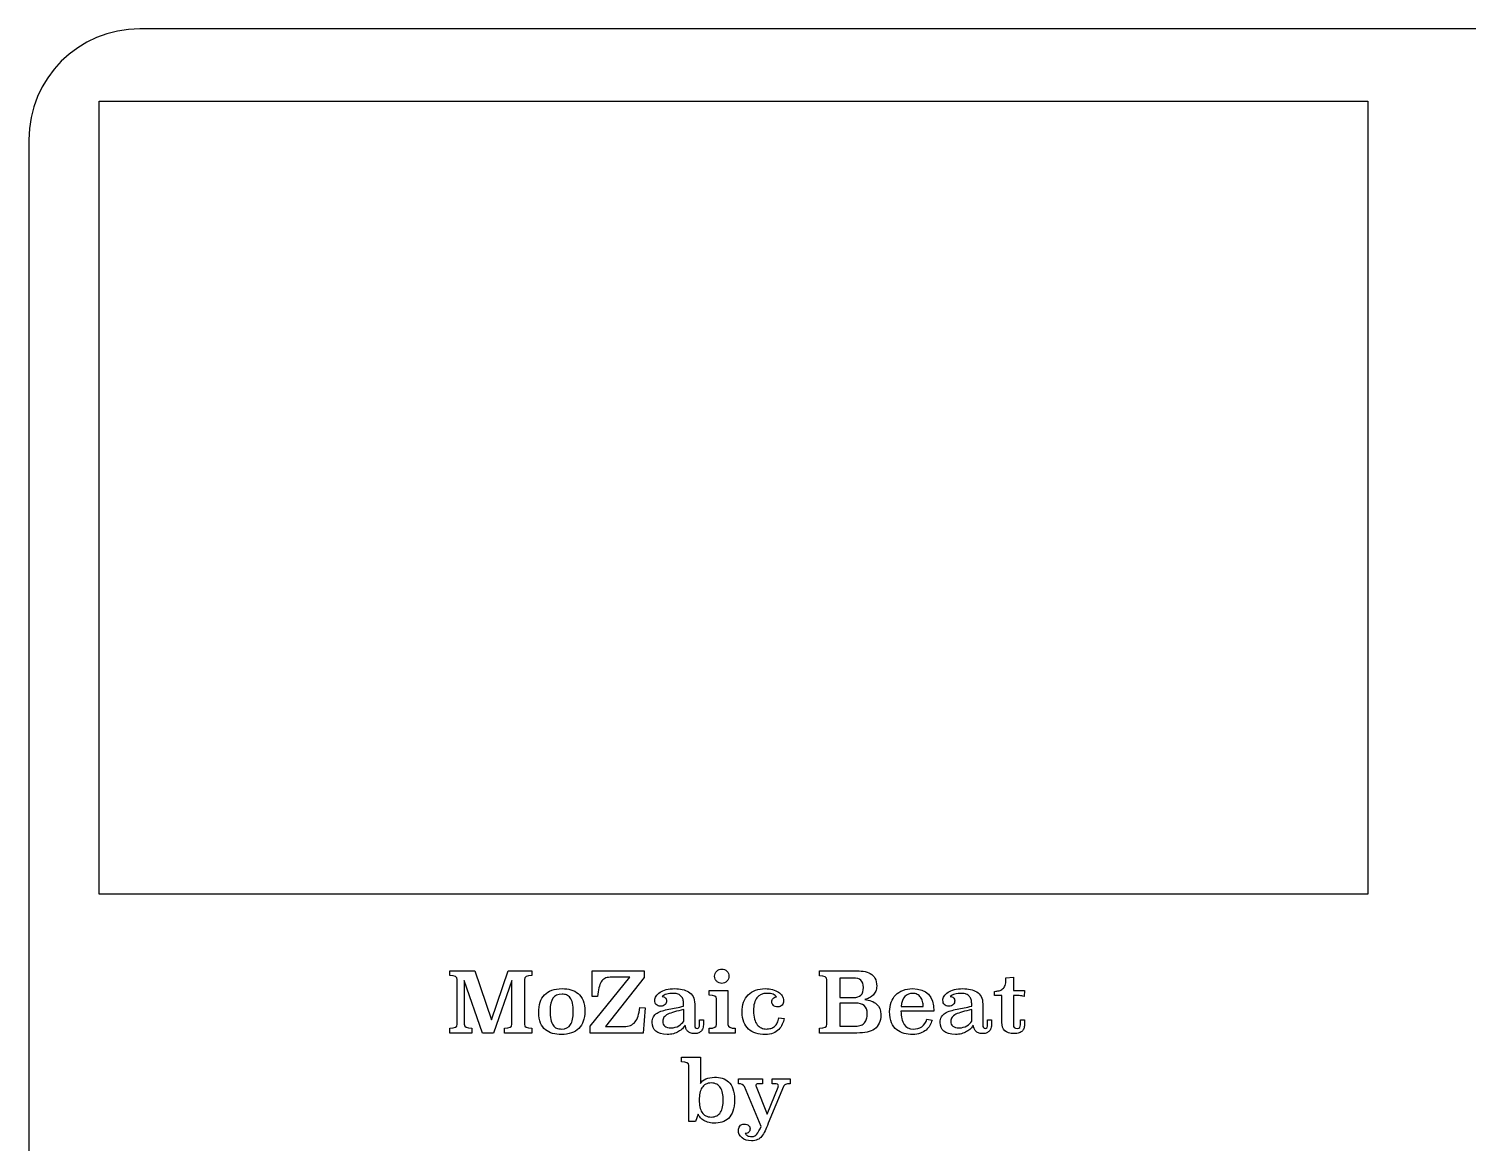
# Model space of a CAD drawing. Extents: x 7 to 436, y 8 to 288.
# Drawn here: x 7.4 to 188.5, y 147.4 to 287.7 of the extents above; entities that cross this region are included whole.
import ezdxf

# ---------------------------------------------------------------- set-up
doc = ezdxf.new("R2010")
doc.units = 0
doc.layers.add('Layer_1', color=7, linetype='CONTINUOUS')

msp = doc.modelspace()

# ---------------------------------------------------------------- linework, layer by layer
at = {"layer": 'Layer_1', "color": 3}
for points in [[(422.478699, 287.673369), (21.400413, 287.673369)], [(7.432447, 273.705444), (7.432447, 22.280895)]]:
    msp.add_lwpolyline(points, dxfattribs=at)
at = {"layer": 'Layer_1', "color": 5}
msp.add_lwpolyline([(16.305011, 278.550697), (175.938734, 278.550697), (175.938734, 178.779801), (16.305011, 178.779801)], close=True, dxfattribs=at)
at = {"layer": 'Layer_1', "color": 7}
for points in [[(60.406599, 168.516664), (60.406599, 169.140074), (63.553214, 169.140074), (65.643919, 162.973551), (67.734624, 169.140074), (70.743549, 169.140074), (70.743549, 168.516664)], [(78.990639, 165.876885), (78.324992, 165.908985), (78.324992, 169.140074), (84.850525, 169.140074), (84.850525, 168.274226)], [(106.919072, 168.485409), (106.919072, 169.140074), (111.364882, 169.140074)], [(61.345937, 162.392378), (61.345937, 168.030944)], [(68.220343, 162.392378), (68.220343, 167.925353), (65.907474, 161.29423), (64.53479, 161.29423), (62.222766, 167.925353), (62.222766, 162.392378)], [(69.793228, 168.030944), (69.793228, 162.392378)], [(84.301451, 164.525319), (85.009334, 164.451827), (84.744933, 161.29423), (78.061437, 161.29423), (78.061437, 162.160077), (83.045338, 168.305481), (80.574506, 168.305481)], [(84.850525, 168.274226), (79.993332, 162.117841), (82.348437, 162.117841)], [(93.055378, 166.066949), (93.055378, 166.669241), (95.409638, 166.669241), (95.409638, 162.371259)], [(107.859256, 162.392378), (107.859256, 167.999689)], [(109.474378, 168.221008), (109.474378, 165.761157), (111.184954, 165.761157)], [(111.184954, 168.221008), (109.474378, 168.221008)], [(130.381423, 168.020808), (130.381423, 168.253108), (131.321607, 168.3266), (131.321607, 166.669241)], [(131.321607, 166.669241), (132.725546, 166.669241), (132.673173, 165.908985)], [(89.824289, 164.684128), (89.824289, 165.011038)], [(91.218092, 164.947683), (91.218092, 162.329023)], [(93.963462, 162.371259), (93.963462, 165.58123)], [(109.474378, 165.053274), (109.474378, 162.171059), (111.459491, 162.171059)], [(111.459491, 165.053274), (109.474378, 165.053274)], [(126.073305, 164.684128), (126.073305, 165.011038)], [(127.467108, 164.947683), (127.467108, 162.329023)], [(129.874586, 162.624678), (129.874586, 166.024713), (128.956365, 166.024713), (128.956365, 166.53155)], [(131.321607, 166.024713), (131.321607, 162.340004)], [(89.834426, 162.804605), (89.834426, 164.2719)], [(101.808461, 163.205852), (102.474108, 163.131516)], [(121.290448, 164.060718), (117.172394, 164.060718)], [(117.193512, 164.620773), (119.981118, 164.620773)], [(120.434738, 163.058024), (121.089403, 162.931315)], [(126.084286, 162.804605), (126.084286, 164.2719)], [(63.162105, 161.906658), (63.162105, 161.29423), (60.406599, 161.29423), (60.406599, 161.906658)], [(70.743549, 161.906658), (70.743549, 161.29423), (67.280159, 161.29423), (67.280159, 161.906658)], [(91.830521, 162.329023), (91.830521, 162.952433), (92.326377, 162.952433), (92.326377, 162.476851)], [(96.328704, 161.896522), (96.328704, 161.29423), (93.055378, 161.29423), (93.055378, 161.896522)], [(111.628437, 161.29423), (106.919072, 161.29423), (106.919072, 161.906658)], [(128.079536, 162.329023), (128.079536, 162.952433), (128.576237, 162.952433), (128.576237, 162.476851)], [(132.208572, 162.340004), (132.208572, 162.952433), (132.725546, 162.952433), (132.725546, 162.487832)], [(89.570871, 157.672876), (89.570871, 158.274323), (91.936112, 158.274323), (91.936112, 154.958762)], [(91.661575, 151.105107), (91.33382, 150.143806), (90.478955, 150.143806), (90.478955, 157.197294)], [(96.718968, 154.916525), (96.718968, 155.518817), (99.738875, 155.518817), (99.738875, 154.916525), (99.221901, 154.916525)], [(99.591047, 149.531377), (97.479225, 154.547378)], [(98.947364, 154.557515), (100.320049, 151.105107), (101.713852, 154.462906)], [(102.399772, 154.557515), (100.478013, 149.932623)], [(101.291487, 154.916525), (100.974714, 154.916525), (100.974714, 155.518817), (103.213246, 155.518817), (103.213246, 154.916525)]]:
    msp.add_lwpolyline(points, dxfattribs=at)
for points in [[(95.536348, 168.443172)], [(74.534693, 166.183522)], [(77.39579, 164.008344)], [(93.308797, 155.011979)]]:
    msp.add_lwpolyline(points, close=True, dxfattribs=at)
at = {"layer": 'Layer_1', "color": 3}
msp.add_open_spline([(21.400413, 287.673369), (13.690525, 287.673369), (7.432447, 281.414606), (7.432447, 273.705444)], degree=3, dxfattribs=at)
at = {"layer": 'Layer_1', "color": 7}
for points in [[(61.345937, 168.030944), (61.345937, 168.35532), (61.032543, 168.516664), (60.406599, 168.516664)], [(70.743549, 168.516664), (70.110002, 168.516664), (69.793228, 168.35532), (69.793228, 168.030944)], [(93.731162, 168.443172), (93.731162, 168.696591), (93.820703, 168.909463), (94.00063, 169.081787)], [(93.804653, 168.089231), (93.755659, 168.198201), (93.731162, 168.316463), (93.731162, 168.443172)], [(94.00063, 169.081787), (94.179713, 169.254112), (94.392584, 169.340274), (94.639245, 169.340274)], [(94.639245, 169.340274), (94.885062, 169.340274), (95.096244, 169.252423), (95.272792, 169.076719)], [(95.272792, 169.076719), (95.448496, 168.901015), (95.536348, 168.689833), (95.536348, 168.443172)], [(95.536348, 168.443172), (95.536348, 168.196511), (95.450185, 167.98364), (95.277861, 167.804557)], [(107.859256, 167.999689), (107.859256, 168.323221), (107.545861, 168.485409), (106.919072, 168.485409)], [(111.364882, 169.140074), (111.74501, 169.140074), (112.10233, 169.117266), (112.436843, 169.071651)], [(112.436843, 169.071651), (112.770511, 169.025191), (113.062787, 168.93396), (113.312827, 168.797114)], [(113.312827, 168.797114), (113.562867, 168.659423), (113.759689, 168.460912), (113.904137, 168.19989)], [(72.317279, 166.104117), (72.802998, 166.621936), (73.545515, 166.880423), (74.54483, 166.880423)], [(74.54483, 166.880423), (74.93256, 166.880423), (75.300017, 166.833119), (75.64889, 166.737664)], [(75.64889, 166.737664), (75.996919, 166.643054), (76.299332, 166.484245), (76.556974, 166.262926)], [(79.164653, 166.980946), (79.091162, 166.674309), (79.032875, 166.306852), (78.990639, 165.876885)], [(79.45524, 167.735289), (79.335288, 167.538467), (79.238989, 167.286738), (79.164653, 166.980946)], [(79.908859, 168.168635), (79.726398, 168.077404), (79.574347, 167.932956), (79.45524, 167.735289)], [(80.574506, 168.305481), (80.313485, 168.305481), (80.092166, 168.259866), (79.908859, 168.168635)], [(86.856756, 166.420891), (87.067938, 166.558582), (87.330649, 166.669241), (87.644044, 166.753714)], [(87.644044, 166.753714), (87.956593, 166.838187), (88.313914, 166.880423), (88.71516, 166.880423)], [(88.71516, 166.880423), (89.039536, 166.880423), (89.352086, 166.850013), (89.655344, 166.790882)], [(89.655344, 166.790882), (89.957757, 166.730906), (90.225536, 166.628694), (90.457836, 166.484245)], [(94.00063, 167.804557), (93.919536, 167.884806), (93.854492, 167.980261), (93.804653, 168.089231)], [(94.285304, 167.60858), (94.176334, 167.658419), (94.080879, 167.723463), (94.00063, 167.804557)], [(94.639245, 167.535088), (94.512536, 167.535088), (94.394274, 167.559586), (94.285304, 167.60858)], [(95.277861, 167.804557), (95.105536, 167.62463), (94.892664, 167.535088), (94.639245, 167.535088)], [(97.954807, 166.104117), (98.468402, 166.621936), (99.179664, 166.880423), (100.087748, 166.880423)], [(100.087748, 166.880423), (100.42564, 166.880423), (100.734811, 166.841566), (101.01695, 166.763851)], [(101.01695, 166.763851), (101.298245, 166.68698), (101.543216, 166.5797), (101.75102, 166.442009)], [(112.125138, 167.931266), (111.906353, 168.124709), (111.593803, 168.221008), (111.184954, 168.221008)], [(112.452048, 167.038388), (112.452048, 167.439634), (112.343078, 167.736979), (112.125138, 167.931266)], [(112.135274, 166.066949), (112.346457, 166.271374), (112.452048, 166.594905), (112.452048, 167.038388)], [(113.904137, 168.19989), (114.048586, 167.939714), (114.120388, 167.598443), (114.120388, 167.176079)], [(114.120388, 167.176079), (114.120388, 166.943778), (114.079841, 166.735975), (113.999592, 166.552668)], [(116.506748, 166.077931), (116.753408, 166.331349), (117.054132, 166.528171), (117.409763, 166.669241)], [(117.409763, 166.669241), (117.765394, 166.810311), (118.171709, 166.880423), (118.629552, 166.880423)], [(118.629552, 166.880423), (120.403483, 166.880423), (121.290448, 165.94024), (121.290448, 164.060718)], [(123.106616, 166.420891), (123.317798, 166.558582), (123.579664, 166.669241), (123.893059, 166.753714)], [(123.893059, 166.753714), (124.206453, 166.838187), (124.563774, 166.880423), (124.96502, 166.880423)], [(124.96502, 166.880423), (125.288551, 166.880423), (125.601946, 166.850013), (125.904359, 166.790882)], [(125.904359, 166.790882), (126.207617, 166.730906), (126.474551, 166.628694), (126.706851, 166.484245)], [(129.510507, 166.616023), (129.682832, 166.65826), (129.834039, 166.732596), (129.964972, 166.838187)], [(129.964972, 166.838187), (130.09506, 166.943778), (130.197272, 167.091606), (130.270764, 167.28167)], [(130.270764, 167.28167), (130.3451, 167.471734), (130.381423, 167.718395), (130.381423, 168.020808)], [(71.588278, 163.881635), (71.588278, 164.846316), (71.83156, 165.587143), (72.317279, 166.104117)], [(73.383327, 165.671616), (73.144269, 165.329501), (73.024317, 164.838713), (73.024317, 164.198408)], [(74.534693, 166.183522), (74.006737, 166.183522), (73.62323, 166.012887), (73.383327, 165.671616)], [(75.109953, 166.082999), (74.937629, 166.149733), (74.745875, 166.183522), (74.534693, 166.183522)], [(75.558504, 165.729058), (75.431795, 165.898003), (75.282278, 166.016265), (75.109953, 166.082999)], [(75.849091, 165.043138), (75.782358, 165.332035), (75.685214, 165.560112), (75.558504, 165.729058)], [(75.949614, 163.94499), (75.949614, 164.388473), (75.915825, 164.75424), (75.849091, 165.043138)], [(76.556974, 166.262926), (76.813772, 166.040763), (77.017352, 165.746797), (77.169403, 165.381029)], [(77.169403, 165.381029), (77.320609, 165.015262), (77.39579, 164.557418), (77.39579, 164.008344)], [(86.202091, 165.423266), (86.202091, 165.598969), (86.258688, 165.775518), (86.371037, 165.951221)], [(86.387087, 164.87926), (86.263756, 165.009348), (86.202091, 165.190965), (86.202091, 165.423266)], [(86.371037, 165.951221), (86.484231, 166.126925), (86.645574, 166.284045), (86.856756, 166.420891)], [(86.941229, 164.684128), (86.695413, 164.684128), (86.510417, 164.749172), (86.387087, 164.87926)], [(87.501284, 164.869123), (87.374575, 164.745793), (87.18789, 164.684128), (86.941229, 164.684128)], [(87.696417, 166.183522), (87.45398, 166.113409), (87.258002, 166.017955), (87.110175, 165.898003)], [(87.110175, 165.898003), (87.272363, 165.884488), (87.409209, 165.83127), (87.522403, 165.740039)], [(87.691348, 165.348929), (87.691348, 165.152108), (87.627994, 164.991609), (87.501284, 164.869123)], [(87.522403, 165.740039), (87.634752, 165.648808), (87.691348, 165.517875), (87.691348, 165.348929)], [(88.599432, 166.289113), (88.240422, 166.289113), (87.939699, 166.253634), (87.696417, 166.183522)], [(89.148506, 166.18859), (88.993076, 166.255324), (88.810615, 166.289113), (88.599432, 166.289113)], [(89.533703, 165.914053), (89.43149, 166.030626), (89.303092, 166.121857), (89.148506, 166.18859)], [(89.755866, 165.507739), (89.709406, 165.662324), (89.635915, 165.798325), (89.533703, 165.914053)], [(89.824289, 165.011038), (89.824289, 165.187586), (89.801482, 165.353153), (89.755866, 165.507739)], [(90.457836, 166.484245), (90.690137, 166.339797), (90.875132, 166.142975), (91.011979, 165.892935)], [(91.011979, 165.892935), (91.149669, 165.642895), (91.218092, 165.327811), (91.218092, 164.947683)], [(93.963462, 165.58123), (93.963462, 165.905606), (93.660204, 166.066949), (93.055378, 166.066949)], [(97.183569, 163.923872), (97.183569, 164.859831), (97.440367, 165.587143), (97.954807, 166.104117)], [(99.058023, 165.740039), (98.765747, 165.374271), (98.619609, 164.828576), (98.619609, 164.102954)], [(100.320049, 166.289113), (99.770975, 166.289113), (99.3503, 166.105807), (99.058023, 165.740039)], [(101.075236, 166.17254), (100.888551, 166.250255), (100.636822, 166.289113), (100.320049, 166.289113)], [(100.932477, 165.243338), (100.932477, 165.405526), (100.990763, 165.544907), (101.106491, 165.660635)], [(101.122541, 164.773669), (100.995832, 164.903757), (100.932477, 165.060877), (100.932477, 165.243338)], [(101.533924, 165.855767), (101.414817, 165.990079), (101.261077, 166.09567), (101.075236, 166.17254)], [(101.106491, 165.660635), (101.223064, 165.777207), (101.364978, 165.842251), (101.533924, 165.855767)], [(101.75102, 166.442009), (101.957978, 166.305163), (102.120166, 166.142975), (102.236739, 165.95629)], [(102.410753, 165.348929), (102.410753, 165.124232), (102.347398, 164.939236), (102.220689, 164.794787)], [(102.236739, 165.95629), (102.352467, 165.769605), (102.410753, 165.567714), (102.410753, 165.348929)], [(111.184954, 165.761157), (111.607319, 165.761157), (111.924092, 165.86337), (112.135274, 166.066949)], [(112.557639, 164.742414), (112.311823, 164.949373), (111.94521, 165.053274), (111.459491, 165.053274)], [(113.191186, 165.723989), (113.008724, 165.62938), (112.814437, 165.556733), (112.610857, 165.507739)], [(112.610857, 165.507739), (113.244404, 165.444384), (113.74026, 165.257699), (114.09927, 164.947683)], [(113.671837, 166.072862), (113.534991, 165.935171), (113.374492, 165.819444), (113.191186, 165.723989)], [(113.999592, 166.552668), (113.918498, 166.370207), (113.809528, 166.209708), (113.671837, 166.072862)], [(114.09927, 164.947683), (114.458279, 164.638512), (114.638207, 164.198408), (114.638207, 163.628216)], [(115.746491, 163.987226), (115.746491, 164.416349), (115.811536, 164.809148), (115.942469, 165.164779)], [(115.942469, 165.164779), (116.072557, 165.519565), (116.260931, 165.824512), (116.506748, 166.077931)], [(117.679232, 165.898003), (117.411452, 165.637827), (117.249264, 165.212083), (117.193512, 164.620773)], [(118.65067, 166.289113), (118.270542, 166.289113), (117.946166, 166.159025), (117.679232, 165.898003)], [(119.225931, 166.157335), (119.060364, 166.245187), (118.86861, 166.289113), (118.65067, 166.289113)], [(119.643227, 165.798325), (119.530033, 165.949532), (119.391497, 166.068639), (119.225931, 166.157335)], [(119.896645, 165.27037), (119.840049, 165.47057), (119.755576, 165.646274), (119.643227, 165.798325)], [(119.981118, 164.620773), (119.981118, 164.853074), (119.952398, 165.069324), (119.896645, 165.27037)], [(122.451951, 165.423266), (122.451951, 165.598969), (122.507703, 165.775518), (122.620897, 165.951221)], [(122.636947, 164.87926), (122.513616, 165.009348), (122.451951, 165.190965), (122.451951, 165.423266)], [(122.620897, 165.951221), (122.733246, 166.126925), (122.895434, 166.284045), (123.106616, 166.420891)], [(123.191089, 164.684128), (122.944428, 164.684128), (122.759432, 164.749172), (122.636947, 164.87926)], [(123.7503, 164.869123), (123.62359, 164.745793), (123.436905, 164.684128), (123.191089, 164.684128)], [(123.946277, 166.183522), (123.702995, 166.113409), (123.507862, 166.017955), (123.360035, 165.898003)], [(123.360035, 165.898003), (123.521378, 165.884488), (123.659069, 165.83127), (123.771418, 165.740039)], [(123.940364, 165.348929), (123.940364, 165.152108), (123.877009, 164.991609), (123.7503, 164.869123)], [(123.771418, 165.740039), (123.884612, 165.648808), (123.940364, 165.517875), (123.940364, 165.348929)], [(124.848447, 166.289113), (124.489438, 166.289113), (124.188714, 166.253634), (123.946277, 166.183522)], [(125.397521, 166.18859), (125.242936, 166.255324), (125.05963, 166.289113), (124.848447, 166.289113)], [(125.783563, 165.914053), (125.68135, 166.030626), (125.552951, 166.121857), (125.397521, 166.18859)], [(126.004882, 165.507739), (125.959266, 165.662324), (125.88493, 165.798325), (125.783563, 165.914053)], [(126.073305, 165.011038), (126.073305, 165.187586), (126.050497, 165.353153), (126.004882, 165.507739)], [(126.706851, 166.484245), (126.939152, 166.339797), (127.124148, 166.142975), (127.261838, 165.892935)], [(127.261838, 165.892935), (127.398685, 165.642895), (127.467108, 165.327811), (127.467108, 164.947683)], [(128.956365, 166.53155), (129.153187, 166.545911), (129.338183, 166.573787), (129.510507, 166.616023)], [(132.044695, 165.998526), (131.823376, 166.016265), (131.581783, 166.024713), (131.321607, 166.024713)], [(132.673173, 165.908985), (132.475506, 165.951221), (132.266858, 165.980787), (132.044695, 165.998526)], [(71.820578, 162.556255), (71.665993, 162.911886), (71.588278, 163.353679), (71.588278, 163.881635)], [(73.024317, 164.198408), (73.024317, 163.719447), (73.056417, 163.325803), (73.119772, 163.015788)], [(73.119772, 163.015788), (73.183126, 162.705772), (73.276046, 162.461645), (73.399377, 162.281718)], [(75.611722, 162.361123), (75.83642, 162.734493), (75.949614, 163.262449), (75.949614, 163.94499)], [(77.39579, 164.008344), (77.39579, 163.0859), (77.142371, 162.372949), (76.635534, 161.870335)], [(83.71014, 162.688033), (84.020156, 163.068161), (84.216978, 163.68059), (84.301451, 164.525319)], [(85.864199, 162.624678), (85.864199, 162.906818), (85.919107, 163.140808), (86.028077, 163.327493)], [(86.028077, 163.327493), (86.137047, 163.513333), (86.288253, 163.670453), (86.482541, 163.797162)], [(86.482541, 163.797162), (86.675984, 163.923872), (86.900682, 164.024394), (87.158324, 164.097886)], [(87.158324, 164.097886), (87.415122, 164.172222), (87.689659, 164.238955), (87.981935, 164.298931)], [(87.353457, 163.279343), (87.247866, 163.139118), (87.194648, 162.96257), (87.194648, 162.751388)], [(87.839176, 163.654403), (87.620391, 163.545433), (87.459048, 163.420413), (87.353457, 163.279343)], [(88.662787, 163.96104), (88.331653, 163.865585), (88.057116, 163.763373), (87.839176, 163.654403)], [(87.981935, 164.298931), (88.273367, 164.358062), (88.576625, 164.416349), (88.890019, 164.472945)], [(89.834426, 164.2719), (89.384186, 164.159551), (88.993076, 164.055649), (88.662787, 163.96104)], [(88.890019, 164.472945), (89.202569, 164.529542), (89.514274, 164.599655), (89.824289, 164.684128)], [(97.400665, 162.666915), (97.256216, 163.019167), (97.183569, 163.438152), (97.183569, 163.923872)], [(98.619609, 164.102954), (98.619609, 163.69495), (98.660156, 163.344387), (98.74125, 163.052956)], [(98.74125, 163.052956), (98.822344, 162.76068), (98.936382, 162.523311), (99.08421, 162.340004)], [(101.660634, 164.578537), (101.428333, 164.578537), (101.249251, 164.643581), (101.122541, 164.773669)], [(101.613329, 162.561323), (101.708783, 162.737872), (101.773827, 162.952433), (101.808461, 163.205852)], [(102.220689, 164.794787), (102.09398, 164.650339), (101.907295, 164.578537), (101.660634, 164.578537)], [(102.474108, 163.131516), (102.431871, 162.878097), (102.355846, 162.632281), (102.246876, 162.392378)], [(112.92763, 163.701708), (112.92763, 164.187427), (112.8043, 164.534611), (112.557639, 164.742414)], [(112.605789, 162.593423), (112.721516, 162.72689), (112.8043, 162.887389), (112.853294, 163.074074)], [(112.853294, 163.074074), (112.903133, 163.259914), (112.92763, 163.469407), (112.92763, 163.701708)], [(114.638207, 163.628216), (114.638207, 163.184734), (114.571473, 162.814742), (114.437161, 162.519087)], [(115.994842, 162.588355), (115.829275, 162.957501), (115.746491, 163.423792), (115.746491, 163.987226)], [(117.172394, 164.060718), (117.18591, 163.33594), (117.320222, 162.778419), (117.57364, 162.387309)], [(119.791054, 162.096722), (120.100225, 162.294389), (120.315631, 162.614541), (120.434738, 163.058024)], [(122.114059, 162.624678), (122.114059, 162.906818), (122.168122, 163.140808), (122.277937, 163.327493)], [(122.277937, 163.327493), (122.386907, 163.513333), (122.538113, 163.670453), (122.731556, 163.797162)], [(122.731556, 163.797162), (122.924999, 163.923872), (123.150542, 164.024394), (123.40734, 164.097886)], [(123.40734, 164.097886), (123.664137, 164.172222), (123.938674, 164.238955), (124.23095, 164.298931)], [(123.602472, 163.279343), (123.496881, 163.139118), (123.444508, 162.96257), (123.444508, 162.751388)], [(124.088191, 163.654403), (123.870251, 163.545433), (123.708063, 163.420413), (123.602472, 163.279343)], [(124.911802, 163.96104), (124.581513, 163.865585), (124.306976, 163.763373), (124.088191, 163.654403)], [(124.23095, 164.298931), (124.523227, 164.358062), (124.82564, 164.416349), (125.139034, 164.472945)], [(126.084286, 164.2719), (125.633201, 164.159551), (125.242936, 164.055649), (124.911802, 163.96104)], [(125.139034, 164.472945), (125.452429, 164.529542), (125.764134, 164.599655), (126.073305, 164.684128)], [(60.406599, 161.906658), (61.032543, 161.906658), (61.345937, 162.068846), (61.345937, 162.392378)], [(62.222766, 162.392378), (62.222766, 162.068846), (62.536161, 161.906658), (63.162105, 161.906658)], [(67.280159, 161.906658), (67.906948, 161.906658), (68.220343, 162.068846), (68.220343, 162.392378)], [(69.793228, 162.392378), (69.793228, 162.068846), (70.110002, 161.906658), (70.743549, 161.906658)], [(72.43892, 161.701389), (72.181277, 161.91595), (71.976008, 162.200624), (71.820578, 162.556255)], [(73.341091, 161.246925), (72.996441, 161.334777), (72.695718, 161.485983), (72.43892, 161.701389)], [(74.429102, 161.115147), (74.048974, 161.115147), (73.686585, 161.159073), (73.341091, 161.246925)], [(73.399377, 162.281718), (73.522707, 162.102636), (73.670535, 161.977616), (73.84286, 161.906658)], [(73.84286, 161.906658), (74.015184, 161.836546), (74.21454, 161.801067), (74.439238, 161.801067)], [(76.635534, 161.870335), (76.128697, 161.366877), (75.392938, 161.115147), (74.429102, 161.115147)], [(74.439238, 161.801067), (74.995915, 161.801067), (75.38618, 161.987752), (75.611722, 162.361123)], [(82.348437, 162.117841), (82.946505, 162.117841), (83.400969, 162.307905), (83.71014, 162.688033)], [(86.323732, 161.521462), (86.01794, 161.79262), (85.864199, 162.160077), (85.864199, 162.624678)], [(87.775821, 161.115147), (87.113554, 161.115147), (86.630369, 161.250304), (86.323732, 161.521462)], [(87.194648, 162.751388), (87.194648, 162.497969), (87.2825, 162.301147), (87.459048, 162.160077)], [(87.459048, 162.160077), (87.634752, 162.019852), (87.902531, 161.948895), (88.261541, 161.948895)], [(88.546214, 161.209757), (88.307156, 161.146402), (88.050358, 161.115147), (87.775821, 161.115147)], [(88.261541, 161.948895), (88.620551, 161.948895), (88.939013, 162.035057), (89.216929, 162.208227)], [(89.190743, 161.469089), (89.000679, 161.359274), (88.786117, 161.273112), (88.546214, 161.209757)], [(89.68153, 161.843304), (89.544684, 161.703079), (89.380807, 161.578059), (89.190743, 161.469089)], [(89.216929, 162.208227), (89.494845, 162.380551), (89.700959, 162.579063), (89.834426, 162.804605)], [(90.003372, 162.286787), (89.926502, 162.132201), (89.819221, 161.984373), (89.68153, 161.843304)], [(90.119945, 161.88554), (90.070106, 162.01225), (90.032093, 162.146561), (90.003372, 162.286787)], [(90.331127, 161.547649), (90.239051, 161.646482), (90.168939, 161.758831), (90.119945, 161.88554)], [(90.669019, 161.31028), (90.534707, 161.370255), (90.422358, 161.44966), (90.331127, 161.547649)], [(91.154738, 161.220738), (90.964674, 161.220738), (90.802486, 161.250304), (90.669019, 161.31028)], [(91.624407, 161.284093), (91.479959, 161.241857), (91.323684, 161.220738), (91.154738, 161.220738)], [(91.218092, 162.329023), (91.218092, 162.019852), (91.323684, 161.864422), (91.534866, 161.864422)], [(91.534866, 161.864422), (91.632854, 161.864422), (91.707191, 161.912572), (91.756185, 162.007181)], [(91.999467, 161.495275), (91.893876, 161.396442), (91.768856, 161.32633), (91.624407, 161.284093)], [(91.756185, 162.007181), (91.806024, 162.102636), (91.830521, 162.209916), (91.830521, 162.329023)], [(92.241904, 161.88554), (92.186152, 161.724197), (92.105058, 161.594109), (91.999467, 161.495275)], [(92.326377, 162.476851), (92.326377, 162.24455), (92.298501, 162.047728), (92.241904, 161.88554)], [(93.055378, 161.896522), (93.660204, 161.896522), (93.963462, 162.054486), (93.963462, 162.371259)], [(95.409638, 162.371259), (95.396123, 162.054486), (95.701915, 161.896522), (96.328704, 161.896522)], [(98.002112, 161.795999), (97.745314, 162.02492), (97.544269, 162.315507), (97.400665, 162.666915)], [(98.921177, 161.284093), (98.565546, 161.396442), (98.25891, 161.567077), (98.002112, 161.795999)], [(100.087748, 161.115147), (99.665383, 161.115147), (99.275963, 161.171744), (98.921177, 161.284093)], [(99.08421, 162.340004), (99.232037, 162.156698), (99.406896, 162.021542), (99.607097, 161.93369)], [(99.607097, 161.93369), (99.808143, 161.844993), (100.024393, 161.801067), (100.256694, 161.801067)], [(101.090441, 161.289161), (100.809147, 161.173434), (100.474634, 161.115147), (100.087748, 161.115147)], [(100.256694, 161.801067), (100.439155, 161.801067), (100.617393, 161.828099), (100.789718, 161.880472)], [(100.789718, 161.880472), (100.962043, 161.93369), (101.119162, 162.016473), (101.259387, 162.128822)], [(101.798324, 161.748694), (101.60826, 161.55863), (101.372581, 161.405734), (101.090441, 161.289161)], [(101.259387, 162.128822), (101.400457, 162.241171), (101.518719, 162.38562), (101.613329, 162.561323)], [(102.246876, 162.392378), (102.137906, 162.153319), (101.988389, 161.938758), (101.798324, 161.748694)], [(106.919072, 161.906658), (107.545861, 161.906658), (107.859256, 162.068846), (107.859256, 162.392378)], [(111.459491, 162.171059), (111.734028, 162.171059), (111.964639, 162.208227), (112.151324, 162.281718)], [(112.916649, 161.410802), (112.544123, 161.333087), (112.114156, 161.29423), (111.628437, 161.29423)], [(112.151324, 162.281718), (112.338009, 162.356054), (112.489216, 162.459956), (112.605789, 162.593423)], [(113.856832, 161.801067), (113.603414, 161.618606), (113.290019, 161.488518), (112.916649, 161.410802)], [(114.437161, 162.519087), (114.303694, 162.223432), (114.110251, 161.984373), (113.856832, 161.801067)], [(116.649507, 161.706458), (116.378349, 161.924398), (116.160409, 162.218363), (115.994842, 162.588355)], [(117.57364, 161.246925), (117.228146, 161.334777), (116.920665, 161.488518), (116.649507, 161.706458)], [(117.57364, 162.387309), (117.827059, 161.997044), (118.210566, 161.801067), (118.724161, 161.801067)], [(118.639689, 161.115147), (118.273921, 161.115147), (117.91829, 161.159073), (117.57364, 161.246925)], [(119.61704, 161.268043), (119.338279, 161.165831), (119.013059, 161.115147), (118.639689, 161.115147)], [(118.724161, 161.801067), (119.125408, 161.801067), (119.481039, 161.899901), (119.791054, 162.096722)], [(120.329147, 161.674358), (120.132325, 161.505412), (119.894956, 161.370255), (119.61704, 161.268043)], [(120.809798, 162.255532), (120.686467, 162.037591), (120.526813, 161.843304), (120.329147, 161.674358)], [(121.089403, 162.931315), (121.026048, 162.699014), (120.933128, 162.473472), (120.809798, 162.255532)], [(122.573592, 161.521462), (122.266955, 161.79262), (122.114059, 162.160077), (122.114059, 162.624678)], [(124.024837, 161.115147), (123.363414, 161.115147), (122.879384, 161.250304), (122.573592, 161.521462)], [(123.444508, 162.751388), (123.444508, 162.497969), (123.532359, 162.301147), (123.708063, 162.160077)], [(123.708063, 162.160077), (123.884612, 162.019852), (124.151546, 161.948895), (124.510556, 161.948895)], [(124.796074, 161.209757), (124.556171, 161.146402), (124.299374, 161.115147), (124.024837, 161.115147)], [(124.510556, 161.948895), (124.869566, 161.948895), (125.188029, 162.035057), (125.466789, 162.208227)], [(125.439758, 161.469089), (125.249694, 161.359274), (125.035133, 161.273112), (124.796074, 161.209757)], [(125.93139, 161.843304), (125.793699, 161.703079), (125.629822, 161.578059), (125.439758, 161.469089)], [(125.466789, 162.208227), (125.744705, 162.380551), (125.949974, 162.579063), (126.084286, 162.804605)], [(126.253232, 162.286787), (126.175517, 162.132201), (126.068236, 161.984373), (125.93139, 161.843304)], [(126.36896, 161.88554), (126.319966, 162.01225), (126.281108, 162.146561), (126.253232, 162.286787)], [(126.580142, 161.547649), (126.488911, 161.646482), (126.418799, 161.758831), (126.36896, 161.88554)], [(126.918034, 161.31028), (126.784567, 161.370255), (126.672218, 161.44966), (126.580142, 161.547649)], [(127.403753, 161.220738), (127.213689, 161.220738), (127.052346, 161.250304), (126.918034, 161.31028)], [(127.874267, 161.284093), (127.729818, 161.241857), (127.572699, 161.220738), (127.403753, 161.220738)], [(127.467108, 162.329023), (127.467108, 162.019852), (127.572699, 161.864422), (127.783881, 161.864422)], [(127.783881, 161.864422), (127.882714, 161.864422), (127.956206, 161.912572), (128.006045, 162.007181)], [(128.248482, 161.495275), (128.142891, 161.396442), (128.017871, 161.32633), (127.874267, 161.284093)], [(128.006045, 162.007181), (128.055039, 162.102636), (128.079536, 162.209916), (128.079536, 162.329023)], [(128.491764, 161.88554), (128.435167, 161.724197), (128.354073, 161.594109), (128.248482, 161.495275)], [(128.576237, 162.476851), (128.576237, 162.24455), (128.547516, 162.047728), (128.491764, 161.88554)], [(130.228527, 161.589885), (129.992848, 161.836546), (129.874586, 162.181195), (129.874586, 162.624678)], [(131.406079, 161.220738), (130.857006, 161.220738), (130.464206, 161.344069), (130.228527, 161.589885)], [(131.321607, 162.340004), (131.321607, 162.023231), (131.476192, 161.864422), (131.786208, 161.864422)], [(132.049763, 161.315348), (131.880817, 161.251993), (131.666256, 161.220738), (131.406079, 161.220738)], [(131.786208, 161.864422), (131.947551, 161.864422), (132.059055, 161.908348), (132.119031, 161.997044)], [(132.456922, 161.57468), (132.35471, 161.464865), (132.218709, 161.378703), (132.049763, 161.315348)], [(132.119031, 161.997044), (132.178162, 162.084896), (132.208572, 162.198935), (132.208572, 162.340004)], [(132.668105, 161.970013), (132.629247, 161.815428), (132.55829, 161.68365), (132.456922, 161.57468)], [(132.725546, 162.487832), (132.725546, 162.297768), (132.706118, 162.125443), (132.668105, 161.970013)], [(90.478955, 157.197294), (90.478955, 157.514067), (90.175697, 157.672876), (89.570871, 157.672876)], [(92.136313, 154.409688), (92.017206, 154.219624), (91.931044, 153.994926), (91.877826, 153.733904)], [(91.936112, 154.958762), (92.08394, 155.198665), (92.314551, 155.387039), (92.627945, 155.523885)], [(92.606827, 154.85317), (92.412539, 154.747579), (92.256265, 154.599752), (92.136313, 154.409688)], [(93.308797, 155.011979), (93.03426, 155.011979), (92.80027, 154.958762), (92.606827, 154.85317)], [(92.627945, 155.523885), (92.940495, 155.661576), (93.308797, 155.729999), (93.731162, 155.729999)], [(94.005699, 154.85317), (93.815634, 154.958762), (93.583334, 155.011979), (93.308797, 155.011979)], [(93.731162, 155.729999), (94.069053, 155.729999), (94.389206, 155.686073), (94.691619, 155.598221)], [(94.475368, 154.409688), (94.352037, 154.599752), (94.195763, 154.747579), (94.005699, 154.85317)], [(94.739768, 153.733904), (94.68655, 153.994926), (94.598698, 154.219624), (94.475368, 154.409688)], [(94.691619, 155.598221), (94.994876, 155.509525), (95.260121, 155.358318), (95.489043, 155.143757)], [(95.489043, 155.143757), (95.717964, 154.929196), (95.898736, 154.640299), (96.033048, 154.27791)], [(96.033048, 154.27791), (96.166516, 153.915521), (96.233249, 153.459367), (96.233249, 152.910293)], [(97.479225, 154.547378), (97.360118, 154.794039), (97.106699, 154.916525), (96.718968, 154.916525)], [(99.221901, 154.916525), (99.017476, 154.916525), (98.915264, 154.849792), (98.915264, 154.716324)], [(98.915264, 154.716324), (98.915264, 154.659727), (98.926246, 154.607354), (98.947364, 154.557515)], [(101.745107, 154.631851), (101.745107, 154.821915), (101.5939, 154.916525), (101.291487, 154.916525)], [(101.713852, 154.462906), (101.73497, 154.52626), (101.745107, 154.582857), (101.745107, 154.631851)], [(102.65319, 154.826984), (102.534084, 154.767008), (102.449611, 154.677467), (102.399772, 154.557515)], [(103.213246, 154.916525), (102.959827, 154.916525), (102.773142, 154.88696), (102.65319, 154.826984)], [(91.877826, 153.733904), (91.825453, 153.473728), (91.798421, 153.18483), (91.798421, 152.868057)], [(91.798421, 152.868057), (91.798421, 152.551284), (91.825453, 152.261542), (91.877826, 151.997141)], [(94.818328, 152.868057), (94.818328, 153.18483), (94.792141, 153.473728), (94.739768, 153.733904)], [(94.739768, 151.997141), (94.792141, 152.261542), (94.818328, 152.551284), (94.818328, 152.868057)], [(96.233249, 152.910293), (96.233249, 152.326586), (96.164826, 151.844245), (96.02798, 151.464117)], [(91.851639, 150.741029), (91.752806, 150.871117), (91.689451, 150.992758), (91.661575, 151.105107)], [(92.247817, 150.371038), (92.08225, 150.48761), (91.949628, 150.610096), (91.851639, 150.741029)], [(91.877826, 151.997141), (91.931044, 151.733586), (92.017206, 151.508043), (92.136313, 151.321358)], [(92.136313, 151.321358), (92.256265, 151.134673), (92.412539, 150.988535), (92.606827, 150.882944)], [(92.844196, 150.080451), (92.611896, 150.158166), (92.412539, 150.25531), (92.247817, 150.371038)], [(92.606827, 150.882944), (92.80027, 150.777353), (93.03426, 150.724979), (93.308797, 150.724979)], [(93.308797, 150.724979), (93.583334, 150.724979), (93.815634, 150.777353), (94.005699, 150.882944)], [(94.005699, 150.882944), (94.195763, 150.988535), (94.352037, 151.134673), (94.475368, 151.321358)], [(94.475368, 151.321358), (94.598698, 151.508043), (94.68655, 151.733586), (94.739768, 151.997141)], [(95.472993, 150.561102), (95.240692, 150.339783), (94.966156, 150.184353), (94.649382, 150.096501)], [(96.02798, 151.464117), (95.890289, 151.083989), (95.705293, 150.783266), (95.472993, 150.561102)], [(93.635707, 149.964723), (93.340052, 149.964723), (93.076497, 150.003581), (92.844196, 150.080451)], [(94.649382, 150.096501), (94.332609, 150.008649), (93.994717, 149.964723), (93.635707, 149.964723)], [(96.718968, 149.077758), (96.718968, 149.14787), (96.733329, 149.228964), (96.761205, 149.320195)], [(97.173433, 148.101251), (96.870175, 148.343688), (96.718968, 148.669753), (96.718968, 149.077758)], [(96.761205, 149.320195), (96.789926, 149.41227), (96.835541, 149.496743), (96.898896, 149.573614)], [(96.898896, 149.573614), (96.96225, 149.651329), (97.039121, 149.716373), (97.131196, 149.769591)], [(97.131196, 149.769591), (97.222427, 149.821964), (97.331397, 149.848151), (97.458106, 149.848151)], [(97.458106, 149.848151), (97.704767, 149.848151), (97.888073, 149.789019), (98.00718, 149.669068)], [(98.02323, 148.81927), (97.91426, 148.717058), (97.768122, 148.655393), (97.584816, 148.634275)], [(97.584816, 148.634275), (97.64817, 148.528684), (97.738556, 148.442521), (97.854284, 148.375788)], [(98.00718, 149.669068), (98.127132, 149.549116), (98.187108, 149.408891), (98.187108, 149.246703)], [(98.187108, 149.246703), (98.187108, 149.063397), (98.1322, 148.920638), (98.02323, 148.81927)], [(98.429545, 148.275265), (98.682964, 148.275265), (98.890767, 148.377477), (99.052955, 148.581057)], [(99.052955, 148.581057), (99.214298, 148.785481), (99.394225, 149.102255), (99.591047, 149.531377)], [(100.071698, 148.988216), (99.948368, 148.717058), (99.811522, 148.488137), (99.660315, 148.301452)], [(100.478013, 149.932623), (100.330185, 149.573614), (100.195029, 149.25853), (100.071698, 148.988216)], [(98.356053, 147.736328), (97.870334, 147.736328), (97.475846, 147.857969), (97.173433, 148.101251)], [(97.854284, 148.375788), (97.970857, 148.308209), (98.16261, 148.275265), (98.429545, 148.275265)], [(99.126446, 147.879087), (98.922867, 147.784477), (98.665224, 147.736328), (98.356053, 147.736328)], [(99.660315, 148.301452), (99.508264, 148.114766), (99.330871, 147.974541), (99.126446, 147.879087)]]:
    msp.add_open_spline(points, degree=3, dxfattribs=at)

doc.saveas('drawing.dxf')
